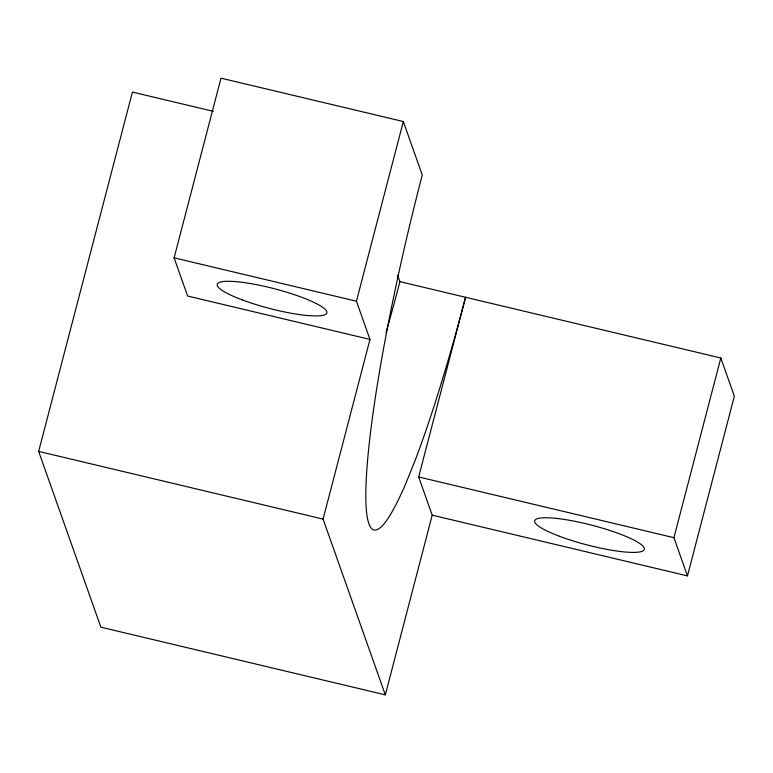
<?xml version="1.0" encoding="UTF-8"?>
<svg xmlns="http://www.w3.org/2000/svg" width="773" height="773" viewBox="0 0 773 773"><rect width="100%" height="100%" fill="white"/><g stroke="black" fill="none" stroke-linecap="round" stroke-linejoin="round"><path stroke-width="1.16" d="M385.312 694.84L323.075 519.098L369.967 339.415L187.636 296.04L174.099 257.834L220.991 78.16L403.322 121.525L422.261 175.017A302.001 35.79 -76.6 0 0 366.315 478.361A302.001 35.79 -76.6 0 0 406.173 482.661L415.41 459.655A302.001 35.79 -76.6 0 0 465.559 297.276L418.666 476.96L432.204 515.166L385.312 694.84L100.877 627.183L38.65 451.393L132.415 92.074L213.396 111.341M369.967 339.415L356.43 301.209L403.322 121.525M432.204 515.166L687.458 575.885L673.93 537.679L720.822 357.996L399.921 281.662L397.602 275.111M687.458 575.885L734.35 396.201L720.822 357.996M174.099 257.834L356.43 301.209M418.666 476.96L673.93 537.679M38.65 451.393L323.075 519.098M399.921 281.662A302.001 35.79 -76.6 0 1 386.017 332.564M559.449 536.269A56.622 10.136 14.6 0 0 644.295 549.487A56.622 10.136 14.6 0 0 564.85 519.524A56.622 10.136 14.6 0 0 559.449 536.269M241.959 299.798A56.622 10.136 14.6 0 0 326.795 313.026A56.622 10.136 14.6 0 0 247.35 283.053A56.622 10.136 14.6 0 0 241.959 299.798"/></g></svg>
